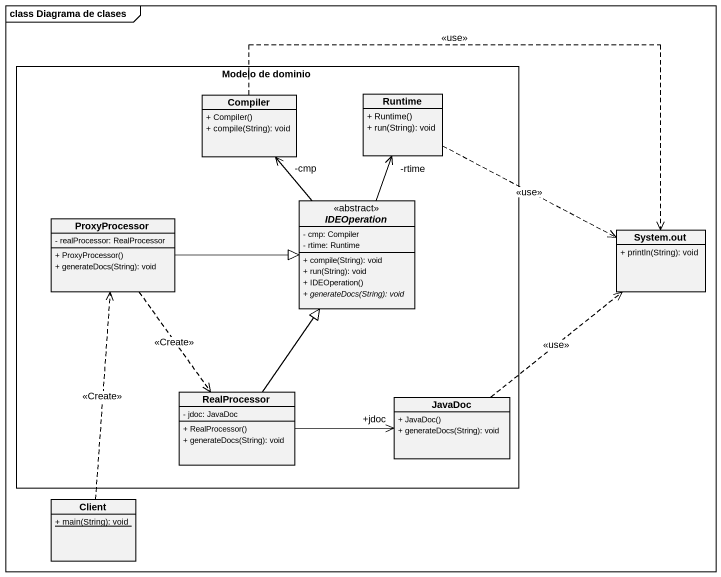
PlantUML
@startuml
mainframe class Diagrama de clases
hide circle
hide empty members
skinparam classAttributeIconSize 0
rectangle "Modelo de dominio" as Modelo_de_dominio {
  class Compiler {
    + Compiler()
    + compile(String): void
  }
  class Runtime {
    + Runtime()
    + run(String): void
  }
  class ProxyProcessor {
    - realProcessor: RealProcessor
    + ProxyProcessor()
    + generateDocs(String): void
  }
  abstract class IDEOperation <<abstract>> {
    - cmp: Compiler
    - rtime: Runtime
    + compile(String): void
    + run(String): void
    + IDEOperation()
    {abstract} + generateDocs(String): void
  }
  class RealProcessor {
    - jdoc: JavaDoc
    + RealProcessor()
    + generateDocs(String): void
  }
  class JavaDoc {
    + JavaDoc()
    + generateDocs(String): void
  }
}
class "System.out" as System_out {
  + println(String): void
}
class Client {
  {static} + main(String): void
}
Compiler .right.> System_out : <<use>>
Runtime .right.> System_out : <<use>>
ProxyProcessor -right-|> IDEOperation
ProxyProcessor ..> RealProcessor : <<Create>>
IDEOperation -up-> "-cmp" Compiler
IDEOperation -up-> "-rtime" Runtime
RealProcessor -up-|> IDEOperation
RealProcessor -right-> "+jdoc" JavaDoc
JavaDoc .up.> System_out : <<use>>
Client .up.> ProxyProcessor : <<Create>>
@enduml
